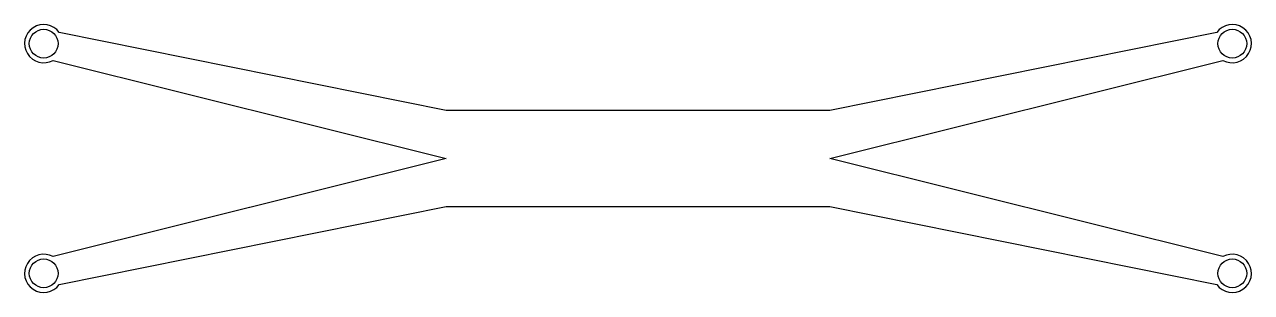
# Model space of a CAD drawing. Header units: millimetres. Extents: x -32 to 32, y -7 to 7.
import ezdxf

# ---------------------------------------------------------------- set-up
doc = ezdxf.new("R2010")
doc.units = ezdxf.units.MM

msp = doc.modelspace()

# ---------------------------------------------------------------- linework, layer by layer
msp.add_lwpolyline([(10, 2.5), (-10, 2.5), (-30.19, 6.586, 2.230389), (-30.511, 5.128), (-10, 0), (-30.511, -5.128, 2.230389), (-30.19, -6.586), (-10, -2.5), (10, -2.5), (30.19, -6.586, 2.230389), (30.511, -5.128), (10, 0), (30.511, 5.128, 2.230389), (30.19, 6.586)], format="xyb", close=True)
for centre in [(-31, 6), (31, 6), (-31, -6), (31, -6)]:
    msp.add_circle(centre, 0.75)

doc.saveas('drawing.dxf')
